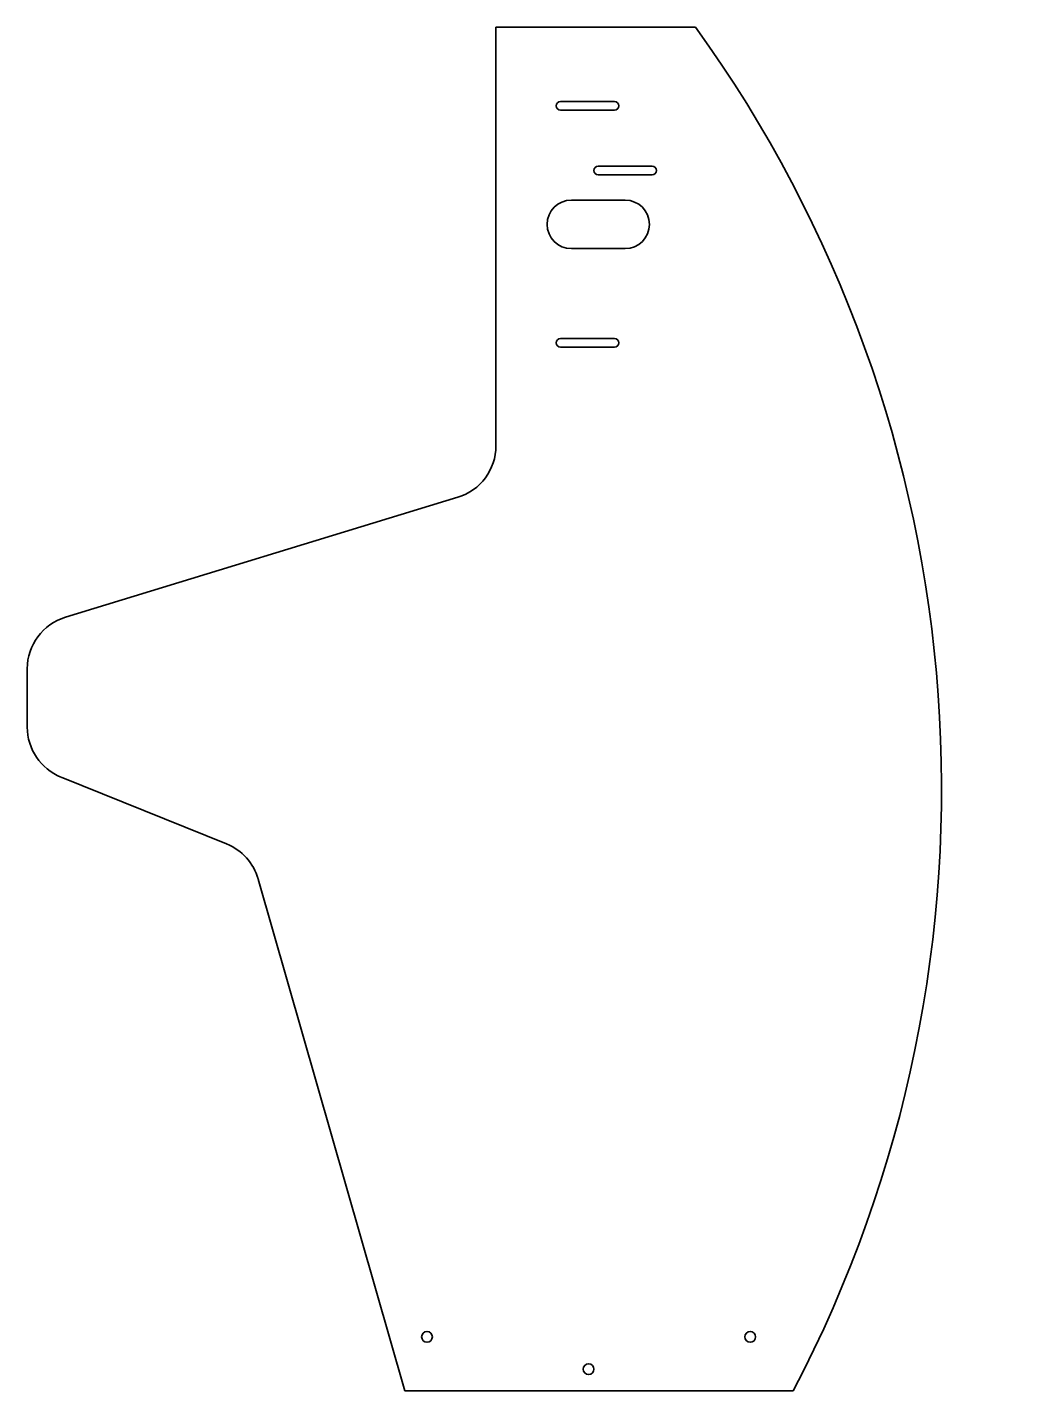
# Model space of a CAD drawing. Header units: inches. Extents: x 0 to 923, y 0 to 1266.
import ezdxf

# ---------------------------------------------------------------- set-up
doc = ezdxf.new("R2010")
doc.units = ezdxf.units.IN
doc.header["$MEASUREMENT"] = 0
doc.layers.add('SIMUMAK Visible (ISO)', color=7, linetype='Continuous', lineweight=35)

# ---------------------------------------------------------------- blocks, each defined once
blk = doc.blocks.new('AMB-04-LATDEL01')
at = {"layer": 'SIMUMAK Visible (ISO)'}
for p, q in [((435, 1266), (620.3, 1266)), ((435, 877.4), (435, 1266)), ((495, 1197), (545, 1197)), ((545, 1189), (495, 1189)), ((530, 1137), (580, 1137)), ((580, 1129), (530, 1129)), ((505, 1105.5), (555, 1105.5)), ((555, 1060.5), (505, 1060.5)), ((495, 977), (545, 977)), ((545, 969), (495, 969)), ((35.4, 718.3), (399.6, 829.6)), ((0, 616.2), (0, 670.4)), ((184.9, 507.7), (31.3, 569.8)), ((350.5, 0), (214.3, 475.1)), ((711, 0), (350.5, 0))]:
    blk.add_line(p, q, dxfattribs=at)
for centre in [(371, 50), (671, 50), (521, 20)]:
    blk.add_circle(centre, 5, dxfattribs=at)
at = {"layer": 'SIMUMAK Visible (ISO)', "extrusion": (0, 0, -1)}
for centre, radius, start, end in [((358.3, 559.6), 1206.9, 144.1778, 207.6247), ((-495, 1193), 4, 270, 90), ((-545, 1193), 4, 90, 270), ((-530, 1133), 4, 270, 90), ((-580, 1133), 4, 90, 270), ((-505, 1083), 22.5, 270, 90), ((-555, 1083), 22.5, 90, 270), ((-495, 973), 4, 270, 90), ((-545, 973), 4, 90, 270), ((-50, 670.4), 50, 0, 73), ((-50.1, 616.2), 50.1, 292.0885, 359.9115)]:
    blk.add_arc(centre, radius, start, end, dxfattribs=at)
at = {"layer": 'SIMUMAK Visible (ISO)'}
for centre, start, end in [((385, 877.4), 287, 0), ((166.2, 461.4), 16, 68)]:
    blk.add_arc(centre, 50, start, end, dxfattribs=at)

msp = doc.modelspace()

# ---------------------------------------------------------------- block references
msp.add_blockref('AMB-04-LATDEL01', (0, 0))

doc.saveas('drawing.dxf')
